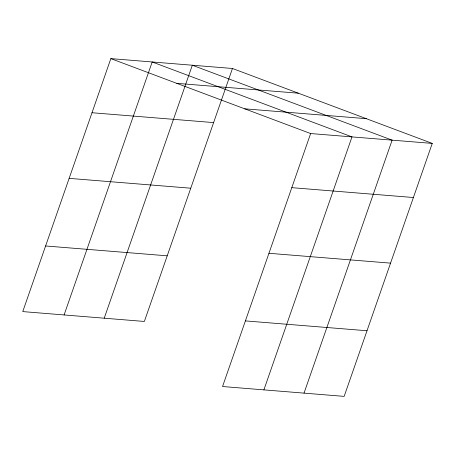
<?xml version="1.0" encoding="UTF-8"?>
<svg xmlns="http://www.w3.org/2000/svg" width="455" height="455" viewBox="0 0 455 455"><rect width="100%" height="100%" fill="white"/><g stroke="black" fill="none" stroke-linecap="round" stroke-linejoin="round"><path stroke-width="0.68" d="M232.454 68.478L110.844 58.621L22.75 311.595L144.36 321.452L232.454 68.478L432.25 143.405L344.156 396.379L222.546 386.522L310.64 133.548L432.25 143.405M64.098 314.945L152.192 61.971L351.988 136.898L263.894 389.872M104.229 318.199L192.323 65.224L392.119 140.151L304.025 393.126M176.779 83.35L298.389 93.201M244.71 108.825L366.315 118.675M92.001 112.732L213.611 122.588M291.797 187.665L413.407 197.515M69.149 178.36L190.759 188.211M268.945 253.287L390.555 263.138M45.602 245.973L167.213 255.824M245.399 320.9L367.009 330.751M110.844 58.621L310.64 133.548"/></g></svg>
